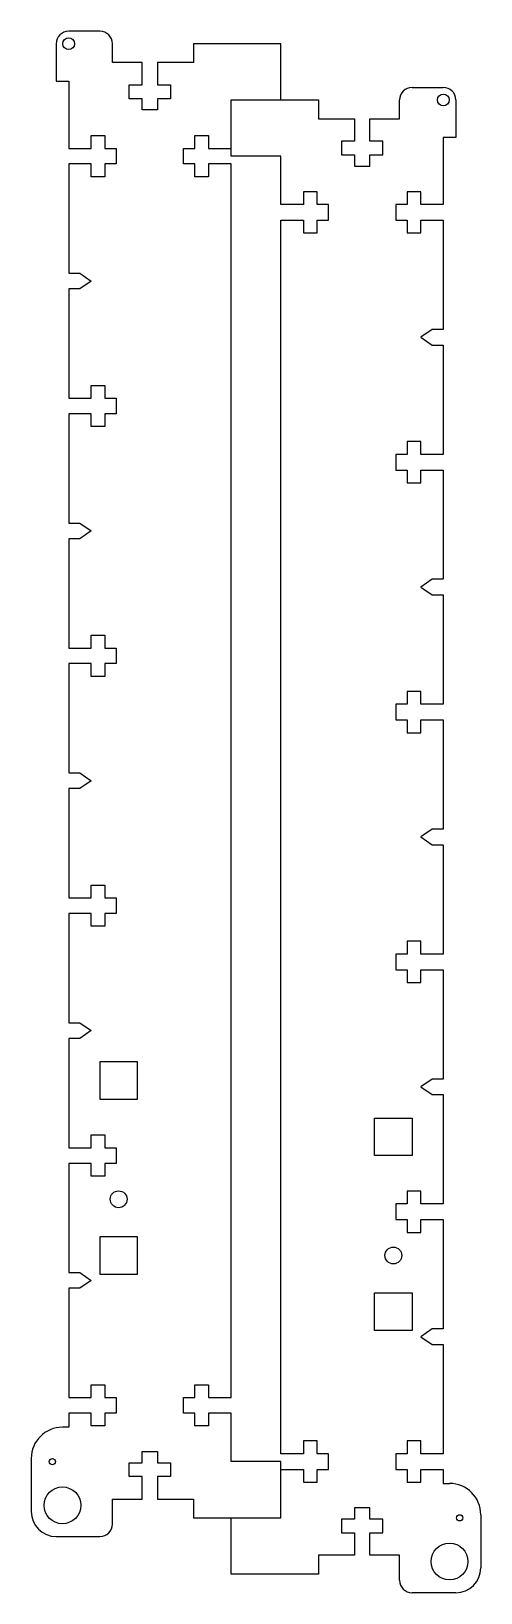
# Model space of a CAD drawing. Header units: millimetres. Extents: x -76 to -4, y -14 to 236.
import ezdxf

# ---------------------------------------------------------------- set-up
doc = ezdxf.new("R2010")
doc.units = ezdxf.units.MM
doc.header["$MEASUREMENT"] = 0
doc.layers.add('SIDE RAIL MIDDLE', color=1, linetype='Continuous')

msp = doc.modelspace()

# ---------------------------------------------------------------- linework, layer by layer
at = {"layer": 'SIDE RAIL MIDDLE'}
for p, q in [((-65, 236), (-70, 236)), ((-72, 234), (-72, 228)), ((-63, 231), (-63, 234)), ((-36, 234), (-50, 234)), ((-50, 234), (-50, 231)), ((-36, 225), (-36, 234)), ((-58.25, 231), (-63, 231)), ((-58.25, 227.4), (-58.25, 231)), ((-50, 231), (-55.75, 231)), ((-55.75, 231), (-55.75, 227.4)), ((-72, 228), (-70, 228)), ((-70, 228), (-70, 217.25)), ((-60.3, 225.2), (-60.3, 227.4)), ((-60.3, 227.4), (-58.25, 227.4)), ((-58.25, 225.2), (-60.3, 225.2)), ((-58.25, 223.4), (-58.25, 225.2)), ((-55.75, 227.4), (-53.7, 227.4)), ((-53.7, 225.2), (-55.75, 225.2)), ((-55.75, 225.2), (-55.75, 223.4)), ((-53.7, 227.4), (-53.7, 225.2)), ((-44, 225), (-30, 225)), ((-44, 225), (-36, 225)), ((-30, 225), (-30, 222)), ((-17, 222), (-17, 225)), ((-15, 227), (-10, 227)), ((-8, 225), (-8, 219)), ((-55.75, 223.4), (-58.25, 223.4)), ((-44, 216), (-44, 225)), ((-44, 217.25), (-44, 225)), ((-30, 222), (-24.25, 222)), ((-24.25, 222), (-24.25, 218.4)), ((-21.75, 218.4), (-21.75, 222)), ((-21.75, 222), (-17, 222)), ((-66.4, 217.25), (-66.4, 219.3)), ((-66.4, 219.3), (-64.2, 219.3)), ((-64.2, 219.3), (-64.2, 217.25)), ((-49.8, 217.25), (-49.8, 219.3)), ((-49.8, 219.3), (-47.6, 219.3)), ((-47.6, 219.3), (-47.6, 217.25)), ((-24.25, 218.4), (-26.3, 218.4)), ((-26.3, 218.4), (-26.3, 216.2)), ((-19.7, 218.4), (-21.75, 218.4)), ((-19.7, 216.2), (-19.7, 218.4)), ((-8, 219), (-10, 219)), ((-10, 219), (-10, 208.25)), ((-70, 217.25), (-66.4, 217.25)), ((-64.2, 217.25), (-62.4, 217.25)), ((-62.4, 217.25), (-62.4, 214.75)), ((-51.6, 214.75), (-51.6, 217.25)), ((-51.6, 217.25), (-49.8, 217.25)), ((-47.6, 217.25), (-44, 217.25)), ((-36, 216), (-44, 216)), ((-36, 208.25), (-36, 216)), ((-26.3, 216.2), (-24.25, 216.2)), ((-24.25, 216.2), (-24.25, 214.4)), ((-21.75, 214.4), (-21.75, 216.2)), ((-21.75, 216.2), (-19.7, 216.2)), ((-66.4, 214.75), (-70, 214.75)), ((-70, 214.75), (-70, 197.25)), ((-66.4, 212.7), (-66.4, 214.75)), ((-64.2, 212.7), (-66.4, 212.7)), ((-62.4, 214.75), (-64.2, 214.75)), ((-64.2, 214.75), (-64.2, 212.7)), ((-49.8, 214.75), (-51.6, 214.75)), ((-49.8, 212.7), (-49.8, 214.75)), ((-47.6, 212.7), (-49.8, 212.7)), ((-44, 214.75), (-47.6, 214.75)), ((-47.6, 214.75), (-47.6, 212.7)), ((-44, 17.25), (-44, 214.75)), ((-24.25, 214.4), (-21.75, 214.4)), ((-30.2, 210.3), (-32.4, 210.3)), ((-32.4, 210.3), (-32.4, 208.25)), ((-30.2, 208.25), (-30.2, 210.3)), ((-13.6, 210.3), (-15.8, 210.3)), ((-15.8, 210.3), (-15.8, 208.25)), ((-13.6, 208.25), (-13.6, 210.3)), ((-32.4, 208.25), (-36, 208.25)), ((-28.4, 208.25), (-30.2, 208.25)), ((-28.4, 205.75), (-28.4, 208.25)), ((-15.8, 208.25), (-17.6, 208.25)), ((-17.6, 208.25), (-17.6, 205.75)), ((-10, 208.25), (-13.6, 208.25)), ((-36, 8.25), (-36, 205.75)), ((-36, 205.75), (-32.4, 205.75)), ((-32.4, 205.75), (-32.4, 203.7)), ((-30.2, 203.7), (-30.2, 205.75)), ((-30.2, 205.75), (-28.4, 205.75)), ((-17.6, 205.75), (-15.8, 205.75)), ((-15.8, 205.75), (-15.8, 203.7)), ((-13.6, 203.7), (-13.6, 205.75)), ((-13.6, 205.75), (-10, 205.75)), ((-10, 205.75), (-10, 188.25)), ((-32.4, 203.7), (-30.2, 203.7)), ((-15.8, 203.7), (-13.6, 203.7)), ((-70, 197.25), (-68.2, 197.25)), ((-68.2, 197.25), (-66.4, 196)), ((-66.4, 196), (-68.2, 194.75)), ((-68.2, 194.75), (-70, 194.75)), ((-70, 194.75), (-70, 177.25)), ((-11.8, 188.25), (-13.6, 187)), ((-10, 188.25), (-11.8, 188.25)), ((-13.6, 187), (-11.8, 185.75)), ((-11.8, 185.75), (-10, 185.75)), ((-10, 185.75), (-10, 168.25)), ((-66.4, 177.25), (-66.4, 179.3)), ((-66.4, 179.3), (-64.2, 179.3)), ((-64.2, 179.3), (-64.2, 177.25)), ((-70, 177.25), (-66.4, 177.25)), ((-64.2, 177.25), (-62.4, 177.25)), ((-62.4, 177.25), (-62.4, 174.75)), ((-66.4, 174.75), (-70, 174.75)), ((-70, 174.75), (-70, 157.25)), ((-66.4, 172.7), (-66.4, 174.75)), ((-64.2, 172.7), (-66.4, 172.7)), ((-62.4, 174.75), (-64.2, 174.75)), ((-64.2, 174.75), (-64.2, 172.7)), ((-13.6, 170.3), (-15.8, 170.3)), ((-15.8, 170.3), (-15.8, 168.25)), ((-13.6, 168.25), (-13.6, 170.3)), ((-15.8, 168.25), (-17.6, 168.25)), ((-17.6, 168.25), (-17.6, 165.75)), ((-10, 168.25), (-13.6, 168.25)), ((-17.6, 165.75), (-15.8, 165.75)), ((-15.8, 165.75), (-15.8, 163.7)), ((-13.6, 163.7), (-13.6, 165.75)), ((-13.6, 165.75), (-10, 165.75)), ((-10, 165.75), (-10, 148.25)), ((-15.8, 163.7), (-13.6, 163.7)), ((-70, 157.25), (-68.2, 157.25)), ((-68.2, 157.25), (-66.4, 156)), ((-66.4, 156), (-68.2, 154.75)), ((-68.2, 154.75), (-70, 154.75)), ((-70, 154.75), (-70, 137.25)), ((-11.8, 148.25), (-13.6, 147)), ((-10, 148.25), (-11.8, 148.25)), ((-13.6, 147), (-11.8, 145.75)), ((-11.8, 145.75), (-10, 145.75)), ((-10, 145.75), (-10, 128.25)), ((-66.4, 137.25), (-66.4, 139.3)), ((-66.4, 139.3), (-64.2, 139.3)), ((-64.2, 139.3), (-64.2, 137.25)), ((-70, 137.25), (-66.4, 137.25)), ((-64.2, 137.25), (-62.4, 137.25)), ((-62.4, 137.25), (-62.4, 134.75)), ((-66.4, 134.75), (-70, 134.75)), ((-70, 134.75), (-70, 117.25)), ((-66.4, 132.7), (-66.4, 134.75)), ((-64.2, 132.7), (-66.4, 132.7)), ((-62.4, 134.75), (-64.2, 134.75)), ((-64.2, 134.75), (-64.2, 132.7)), ((-13.6, 130.3), (-15.8, 130.3)), ((-15.8, 130.3), (-15.8, 128.25)), ((-13.6, 128.25), (-13.6, 130.3)), ((-15.8, 128.25), (-17.6, 128.25)), ((-17.6, 128.25), (-17.6, 125.75)), ((-10, 128.25), (-13.6, 128.25)), ((-17.6, 125.75), (-15.8, 125.75)), ((-15.8, 125.75), (-15.8, 123.7)), ((-13.6, 123.7), (-13.6, 125.75)), ((-13.6, 125.75), (-10, 125.75)), ((-10, 125.75), (-10, 108.25)), ((-15.8, 123.7), (-13.6, 123.7)), ((-70, 117.25), (-68.2, 117.25)), ((-68.2, 117.25), (-66.4, 116)), ((-66.4, 116), (-68.2, 114.75)), ((-68.2, 114.75), (-70, 114.75)), ((-70, 114.75), (-70, 97.25)), ((-11.8, 108.25), (-13.6, 107)), ((-10, 108.25), (-11.8, 108.25)), ((-13.6, 107), (-11.8, 105.75)), ((-11.8, 105.75), (-10, 105.75)), ((-10, 105.75), (-10, 88.25)), ((-66.4, 97.25), (-66.4, 99.3)), ((-66.4, 99.3), (-64.2, 99.3)), ((-64.2, 99.3), (-64.2, 97.25)), ((-70, 97.25), (-66.4, 97.25)), ((-64.2, 97.25), (-62.4, 97.25)), ((-62.4, 97.25), (-62.4, 94.75)), ((-66.4, 94.75), (-70, 94.75)), ((-70, 94.75), (-70, 77.25)), ((-66.4, 92.7), (-66.4, 94.75)), ((-64.2, 92.7), (-66.4, 92.7)), ((-62.4, 94.75), (-64.2, 94.75)), ((-64.2, 94.75), (-64.2, 92.7)), ((-13.6, 90.3), (-15.8, 90.3)), ((-15.8, 90.3), (-15.8, 88.25)), ((-13.6, 88.25), (-13.6, 90.3)), ((-15.8, 88.25), (-17.6, 88.25)), ((-17.6, 88.25), (-17.6, 85.75)), ((-10, 88.25), (-13.6, 88.25)), ((-17.6, 85.75), (-15.8, 85.75)), ((-15.8, 85.75), (-15.8, 83.7)), ((-13.6, 83.7), (-13.6, 85.75)), ((-13.6, 85.75), (-10, 85.75)), ((-10, 85.75), (-10, 68.25)), ((-15.8, 83.7), (-13.6, 83.7)), ((-70, 77.25), (-68.2, 77.25)), ((-68.2, 77.25), (-66.4, 76)), ((-66.4, 76), (-68.2, 74.75)), ((-68.2, 74.75), (-70, 74.75)), ((-70, 74.75), (-70, 57.25)), ((-11.8, 68.25), (-13.6, 67)), ((-10, 68.25), (-11.8, 68.25)), ((-13.6, 67), (-11.8, 65.75)), ((-11.8, 65.75), (-10, 65.75)), ((-10, 65.75), (-10, 48.25)), ((-66.4, 57.25), (-66.4, 59.3)), ((-66.4, 59.3), (-64.2, 59.3)), ((-64.2, 59.3), (-64.2, 57.25)), ((-70, 57.25), (-66.4, 57.25)), ((-64.2, 57.25), (-62.4, 57.25)), ((-62.4, 57.25), (-62.4, 54.75)), ((-66.4, 54.75), (-70, 54.75)), ((-70, 54.75), (-70, 37.25)), ((-66.4, 52.7), (-66.4, 54.75)), ((-64.2, 52.7), (-66.4, 52.7)), ((-62.4, 54.75), (-64.2, 54.75)), ((-64.2, 54.75), (-64.2, 52.7)), ((-13.6, 50.3), (-15.8, 50.3)), ((-15.8, 50.3), (-15.8, 48.25)), ((-13.6, 48.25), (-13.6, 50.3)), ((-15.8, 48.25), (-17.6, 48.25)), ((-17.6, 48.25), (-17.6, 45.75)), ((-10, 48.25), (-13.6, 48.25)), ((-17.6, 45.75), (-15.8, 45.75)), ((-15.8, 45.75), (-15.8, 43.7)), ((-13.6, 43.7), (-13.6, 45.75)), ((-13.6, 45.75), (-10, 45.75)), ((-10, 45.75), (-10, 28.25)), ((-15.8, 43.7), (-13.6, 43.7)), ((-70, 37.25), (-68.2, 37.25)), ((-68.2, 37.25), (-66.4, 36)), ((-66.4, 36), (-68.2, 34.75)), ((-68.2, 34.75), (-70, 34.75)), ((-70, 34.75), (-70, 17.25)), ((-11.8, 28.25), (-13.6, 27)), ((-10, 28.25), (-11.8, 28.25)), ((-13.6, 27), (-11.8, 25.75)), ((-11.8, 25.75), (-10, 25.75)), ((-10, 25.75), (-10, 8.25)), ((-66.4, 17.25), (-66.4, 19.3)), ((-66.4, 19.3), (-64.2, 19.3)), ((-64.2, 19.3), (-64.2, 17.25)), ((-49.8, 17.25), (-49.8, 19.3)), ((-49.8, 19.3), (-47.6, 19.3)), ((-47.6, 19.3), (-47.6, 17.25)), ((-70, 17.25), (-66.4, 17.25)), ((-64.2, 17.25), (-62.4, 17.25)), ((-62.4, 17.25), (-62.4, 14.75)), ((-51.6, 14.75), (-51.6, 17.25)), ((-51.6, 17.25), (-49.8, 17.25)), ((-47.6, 17.25), (-44, 17.25)), ((-70, 12.5), (-71, 12.5)), ((-66.4, 14.75), (-70, 14.75)), ((-70, 14.75), (-70, 12.5)), ((-66.4, 12.7), (-66.4, 14.75)), ((-64.2, 12.7), (-66.4, 12.7)), ((-62.4, 14.75), (-64.2, 14.75)), ((-64.2, 14.75), (-64.2, 12.7)), ((-49.8, 14.75), (-51.6, 14.75)), ((-49.8, 12.7), (-49.8, 14.75)), ((-47.6, 12.7), (-49.8, 12.7)), ((-44, 14.75), (-47.6, 14.75)), ((-47.6, 14.75), (-47.6, 12.7)), ((-44, 7), (-44, 14.75)), ((-30.2, 10.3), (-32.4, 10.3)), ((-32.4, 10.3), (-32.4, 8.25)), ((-30.2, 8.25), (-30.2, 10.3)), ((-13.6, 10.3), (-15.8, 10.3)), ((-15.8, 10.3), (-15.8, 8.25)), ((-13.6, 8.25), (-13.6, 10.3)), ((-76, 7.5), (-76, -1)), ((-58.25, 6.8), (-58.25, 8.6)), ((-58.25, 8.6), (-55.75, 8.6)), ((-55.75, 8.6), (-55.75, 6.8)), ((-32.4, 8.25), (-36, 8.25)), ((-28.4, 8.25), (-30.2, 8.25)), ((-28.4, 5.75), (-28.4, 8.25)), ((-15.8, 8.25), (-17.6, 8.25)), ((-17.6, 8.25), (-17.6, 5.75)), ((-10, 8.25), (-13.6, 8.25)), ((-60.3, 4.6), (-60.3, 6.8)), ((-60.3, 6.8), (-58.25, 6.8)), ((-55.75, 6.8), (-53.7, 6.8)), ((-53.7, 6.8), (-53.7, 4.6)), ((-36, 7), (-44, 7)), ((-36, -2), (-36, 7)), ((-36, -2), (-36, 5.75)), ((-36, 5.75), (-32.4, 5.75)), ((-32.4, 5.75), (-32.4, 3.7)), ((-30.2, 3.7), (-30.2, 5.75)), ((-30.2, 5.75), (-28.4, 5.75)), ((-17.6, 5.75), (-15.8, 5.75)), ((-15.8, 5.75), (-15.8, 3.7)), ((-13.6, 3.7), (-13.6, 5.75)), ((-13.6, 5.75), (-10, 5.75)), ((-10, 5.75), (-10, 3.5)), ((-58.25, 4.6), (-60.3, 4.6)), ((-58.25, 1), (-58.25, 4.6)), ((-53.7, 4.6), (-55.75, 4.6)), ((-55.75, 4.6), (-55.75, 1)), ((-32.4, 3.7), (-30.2, 3.7)), ((-15.8, 3.7), (-13.6, 3.7)), ((-10, 3.5), (-9, 3.5)), ((-63, -3), (-63, 1)), ((-63, 1), (-58.25, 1)), ((-55.75, 1), (-50, 1)), ((-50, 1), (-50, -2)), ((-50, -2), (-36, -2)), ((-44, -11), (-44, -2)), ((-44, -2), (-36, -2)), ((-24.25, -2.2), (-26.3, -2.2)), ((-26.3, -2.2), (-26.3, -4.4)), ((-21.75, -0.4), (-24.25, -0.4)), ((-24.25, -0.4), (-24.25, -2.2)), ((-21.75, -2.2), (-21.75, -0.4)), ((-19.7, -2.2), (-21.75, -2.2)), ((-19.7, -4.4), (-19.7, -2.2)), ((-4, -1.5), (-4, -10)), ((-72, -5), (-65, -5)), ((-26.3, -4.4), (-24.25, -4.4)), ((-24.25, -4.4), (-24.25, -8)), ((-21.75, -8), (-21.75, -4.4)), ((-21.75, -4.4), (-19.7, -4.4)), ((-24.25, -8), (-30, -8)), ((-30, -8), (-30, -11)), ((-17, -8), (-21.75, -8)), ((-17, -12), (-17, -8)), ((-30, -11), (-44, -11)), ((-8, -14), (-15, -14))]:
    msp.add_line(p, q, dxfattribs=at)
for points in [[(-59, 65), (-59, 71), (-65, 71), (-65, 65), (-59, 65)], [(-21, 56), (-21, 62), (-15, 62), (-15, 56), (-21, 56)], [(-59, 37), (-59, 43), (-65, 43), (-65, 37), (-59, 37)], [(-21, 28), (-21, 34), (-15, 34), (-15, 28), (-21, 28)]]:
    msp.add_lwpolyline(points, dxfattribs=at)
for centre, radius in [((-70, 234), 0.95), ((-10, 225), 0.95), ((-62, 49), 1.35), ((-18, 40), 1.35), ((-72.6, 7), 0.5), ((-71, 0), 2.95), ((-7.4, -2), 0.5), ((-9, -9), 2.95)]:
    msp.add_circle(centre, radius, dxfattribs=at)
for centre, radius, start, end in [((-70, 234), 2, 90, 180), ((-65, 234), 2, 0, 90), ((-15, 225), 2, 90, 180), ((-10, 225), 2, 0, 90), ((-71, 7.5), 5, 90, 180), ((-9, -1.5), 5, 0, 90), ((-72, -1), 4, 180, 270), ((-65, -3), 2, 270, 360), ((-8, -10), 4, 270, 0), ((-15, -12), 2, 180, 270)]:
    msp.add_arc(centre, radius, start, end, dxfattribs=at)

doc.saveas('drawing.dxf')
